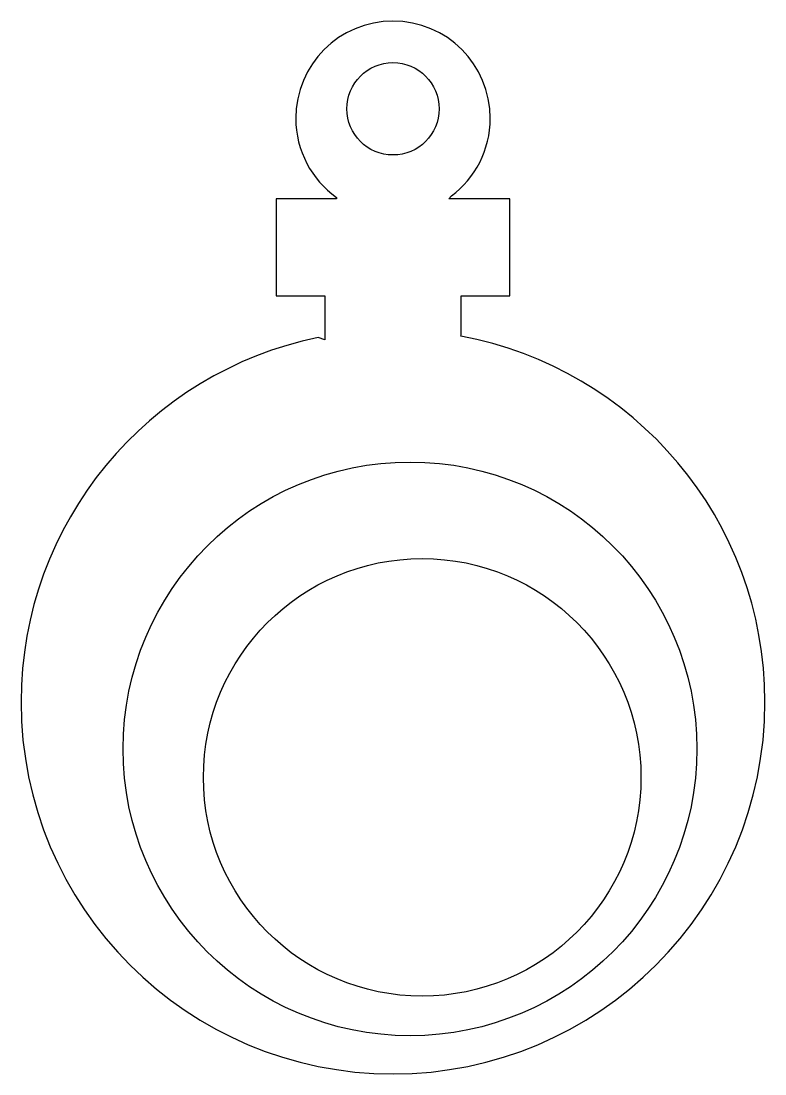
# Model space of a CAD drawing. Header units: centimetres. Extents: x -7.7 to 7.7, y -10.9 to 10.9.
import ezdxf

# ---------------------------------------------------------------- set-up
doc = ezdxf.new("R2010")
doc.units = ezdxf.units.CM
doc.header["$MEASUREMENT"] = 0
doc.layers.add('Camada 1', color=7, linetype='Continuous')

msp = doc.modelspace()

# ---------------------------------------------------------------- linework, layer by layer
at = {"layer": 'Camada 1'}
for points, knots in [([(1.15463, 7.20089), (1.15463, 7.20089), (2.40942, 7.20089), (2.40942, 7.20089), (2.40942, 7.20089), (2.40942, 7.20089), (2.40942, 5.19307), (2.40942, 5.19307), (2.40942, 5.19307), (2.40942, 5.19307), (1.40551, 5.19307), (1.40551, 5.19307), (1.40551, 5.19307), (1.40551, 5.19307), (1.40551, 5.09263), (1.40551, 5.09263), (1.40551, 5.09263), (1.40551, 5.09263), (1.40551, 4.38987), (1.40551, 4.38987), (1.40551, 4.38987), (1.40551, 4.38987), (1.40035, 4.36325), (1.40035, 4.36325), (1.40035, 4.36325), (4.9732, 3.70502), (7.68026, 0.57389), (7.68026, -3.18973), (7.68026, -3.18973), (7.68026, -7.43134), (4.24166, -10.86995), (0.00004, -10.86995), (0.00004, -10.86995), (-4.24158, -10.86995), (-7.68023, -7.43137), (-7.68023, -3.18975), (-7.68023, -3.18975), (-7.68023, 0.52177), (-5.04752, 3.61824), (-1.54782, 4.33439), (-1.54782, 4.33439), (-1.54782, 4.33439), (-1.40553, 4.28957), (-1.40553, 4.28957), (-1.40553, 4.28957), (-1.40553, 4.28957), (-1.40553, 5.19302), (-1.40553, 5.19302), (-1.40553, 5.19302), (-1.40553, 5.19302), (-2.40944, 5.19302), (-2.40944, 5.19302), (-2.40944, 5.19302), (-2.40944, 5.19302), (-2.40944, 7.20084), (-2.40944, 7.20084), (-2.40944, 7.20084), (-2.40944, 7.20084), (-1.16958, 7.20083), (-1.16958, 7.20083), (-1.16958, 7.20083), (-1.16958, 7.20083), (-1.16958, 7.22985), (-1.16958, 7.22985), (-1.16958, 7.22985), (-1.6771, 7.59421), (-2.00783, 8.18952), (-2.00783, 8.86201), (-2.00783, 8.86201), (-2.00783, 9.97099), (-1.10886, 10.86997), (-0.00001, 10.86997), (-0.00001, 10.86997), (1.10883, 10.86997), (2.00781, 9.971), (2.00781, 8.86205), (2.00781, 8.86205), (2.00781, 8.20718), (1.69431, 7.62547), (1.20919, 7.25891), (1.20919, 7.25891), (1.20919, 7.25891), (1.15463, 7.20089), (1.15463, 7.20089)], [0, 0, 0, 0, 0.04545455, 0.04545455, 0.04545455, 0.04545455, 0.09090909, 0.09090909, 0.09090909, 0.09090909, 0.13636364, 0.13636364, 0.13636364, 0.13636364, 0.18181818, 0.18181818, 0.18181818, 0.18181818, 0.22727273, 0.22727273, 0.22727273, 0.22727273, 0.27272727, 0.27272727, 0.27272727, 0.27272727, 0.31818182, 0.31818182, 0.31818182, 0.31818182, 0.36363636, 0.36363636, 0.36363636, 0.36363636, 0.40909091, 0.40909091, 0.40909091, 0.40909091, 0.45454545, 0.45454545, 0.45454545, 0.45454545, 0.5, 0.5, 0.5, 0.5, 0.54545455, 0.54545455, 0.54545455, 0.54545455, 0.59090909, 0.59090909, 0.59090909, 0.59090909, 0.63636364, 0.63636364, 0.63636364, 0.63636364, 0.68181818, 0.68181818, 0.68181818, 0.68181818, 0.72727273, 0.72727273, 0.72727273, 0.72727273, 0.77272727, 0.77272727, 0.77272727, 0.77272727, 0.81818182, 0.81818182, 0.81818182, 0.81818182, 0.86363636, 0.86363636, 0.86363636, 0.86363636, 0.90909091, 0.90909091, 0.90909091, 0.90909091, 1, 1, 1, 1]), ([(-0.00001, 8.10462), (0.52643, 8.10462), (0.95352, 8.5315), (0.95352, 9.05818), (0.95352, 9.05818), (0.95352, 9.58486), (0.52643, 10.01171), (-0.00001, 10.01171), (-0.00001, 10.01171), (-0.52648, 10.01171), (-0.95357, 9.58483), (-0.95357, 9.05818), (-0.95357, 9.05818), (-0.95357, 8.53153), (-0.52648, 8.10462), (-0.00001, 8.10462)], [0, 0, 0, 0, 0.2, 0.2, 0.2, 0.2, 0.4, 0.4, 0.4, 0.4, 0.6, 0.6, 0.6, 0.6, 1, 1, 1, 1]), ([(0.35143, -10.08096), (3.62266, -10.08096), (6.27452, -7.42907), (6.27452, -4.15784), (6.27452, -4.15784), (6.27452, -0.88661), (3.62263, 1.76525), (0.35143, 1.76525), (0.35143, 1.76525), (-2.9198, 1.76525), (-5.57166, -0.88662), (-5.57166, -4.15784), (-5.57166, -4.15784), (-5.57169, -7.42906), (-2.91982, -10.08096), (0.35143, -10.08096)], [0, 0, 0, 0, 0.2, 0.2, 0.2, 0.2, 0.4, 0.4, 0.4, 0.4, 0.6, 0.6, 0.6, 0.6, 1, 1, 1, 1]), ([(0.6025, -9.26376), (3.09752, -9.26376), (5.12029, -7.24099), (5.12029, -4.74597), (5.12029, -4.74597), (5.12029, -2.25092), (3.09752, -0.22818), (0.6025, -0.22818), (0.6025, -0.22818), (-1.89252, -0.22818), (-3.91529, -2.25092), (-3.91529, -4.74597), (-3.91529, -4.74597), (-3.91529, -7.241), (-1.89252, -9.26376), (0.6025, -9.26376)], [0, 0, 0, 0, 0.2, 0.2, 0.2, 0.2, 0.4, 0.4, 0.4, 0.4, 0.6, 0.6, 0.6, 0.6, 1, 1, 1, 1])]:
    msp.add_open_spline(points, degree=3, knots=knots, dxfattribs=at)

doc.saveas('drawing.dxf')
